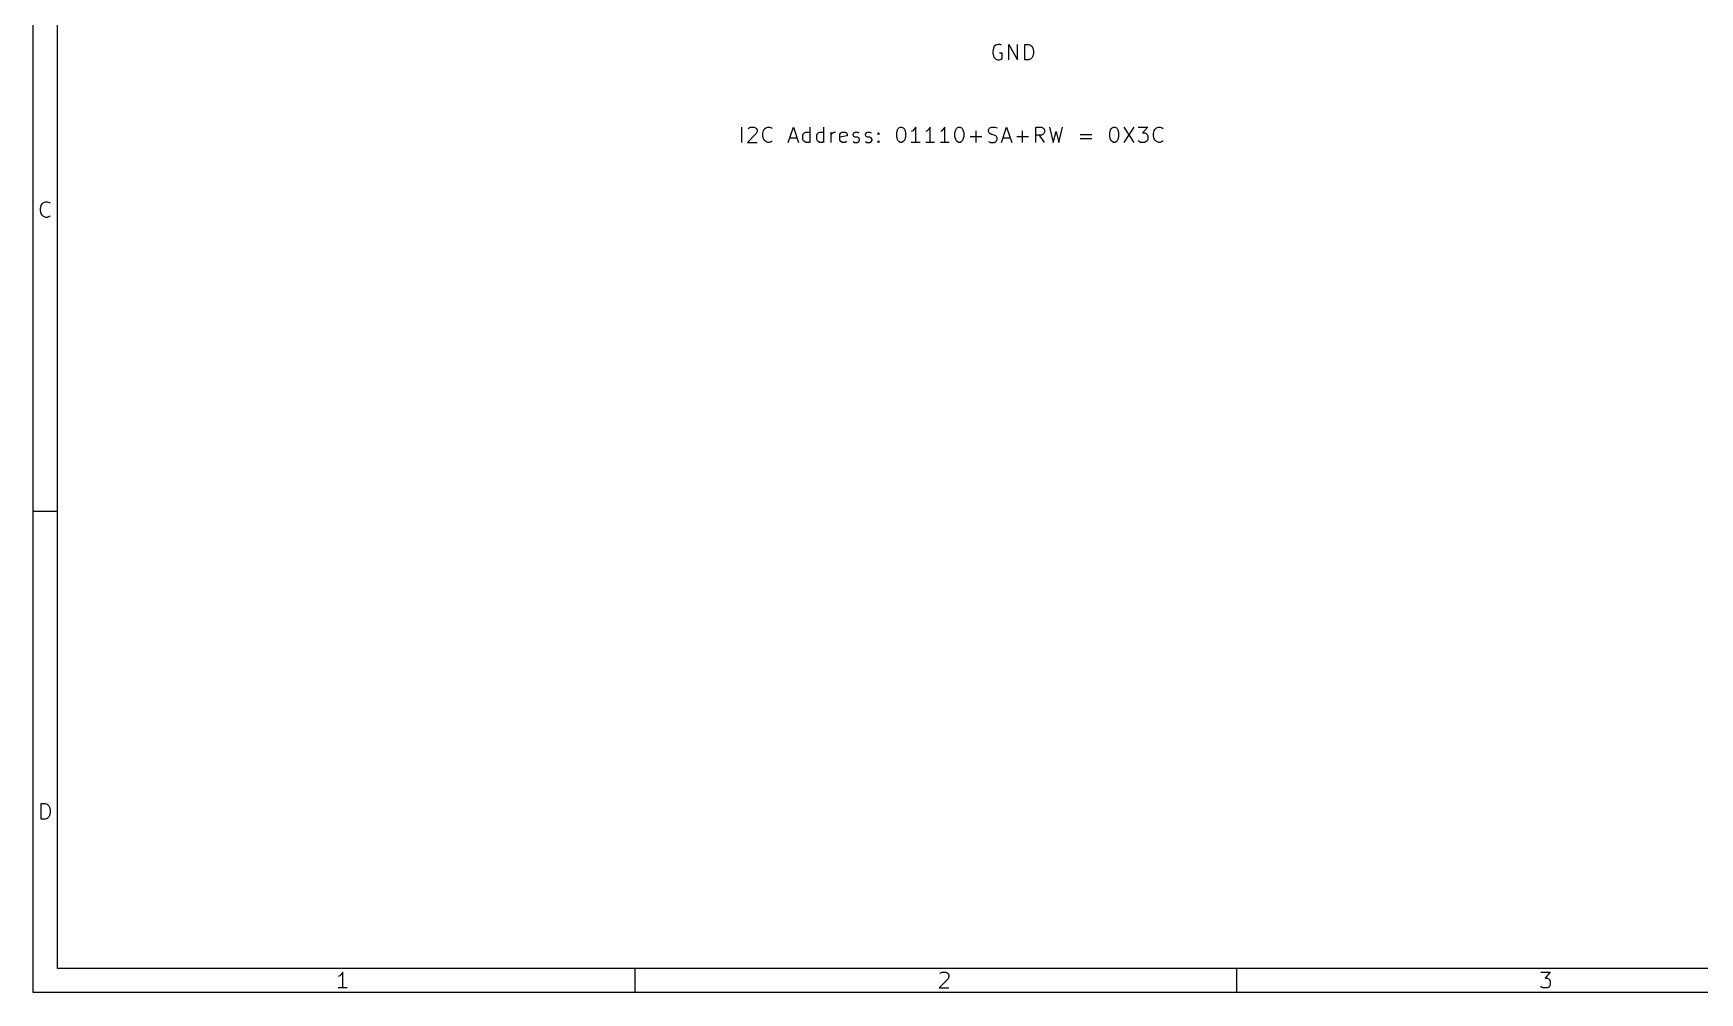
# Model space of a CAD drawing. Extents: x 0.4 to 11.3, y -7.9 to -0.4.
# Drawn here: x 0.39 to 5.85, y -7.87 to -4.74 of the extents above; entities that cross this region are included whole.
import ezdxf

# ---------------------------------------------------------------- set-up
doc = ezdxf.new("R2010")
doc.units = 0
doc.header["$MEASUREMENT"] = 0
for name, color, linetype in [('BLUE3', 171, 'CONTINUOUS'), ('CYAN2', 4, 'CONTINUOUS'), ('RED2', 1, 'CONTINUOUS')]:
    doc.layers.add(name, color=color, linetype=linetype)

msp = doc.modelspace()

# ---------------------------------------------------------------- linework, layer by layer
at = {"layer": 'BLUE3', "linetype": 'CONTINUOUS'}
for p, q in [((2.7119, -5.093), (2.7119, -5.043)), ((2.7595, -5.0644), (2.731, -5.093)), ((2.7333, -5.0477), (2.7357, -5.0453)), ((2.7357, -5.0453), (2.7405, -5.043)), ((2.7405, -5.043), (2.7524, -5.043)), ((2.7524, -5.043), (2.7571, -5.0453)), ((2.7571, -5.0453), (2.7595, -5.0477)), ((2.7595, -5.0477), (2.7619, -5.0525)), ((2.7619, -5.0572), (2.7595, -5.0644)), ((2.7619, -5.0525), (2.7619, -5.0572)), ((2.781, -5.0644), (2.7833, -5.0549)), ((2.781, -5.0715), (2.781, -5.0644)), ((2.7833, -5.0549), (2.7857, -5.0501)), ((2.7857, -5.0501), (2.7905, -5.0453)), ((2.7905, -5.0453), (2.7976, -5.043)), ((2.7976, -5.043), (2.8024, -5.043)), ((2.8024, -5.043), (2.8095, -5.0453)), ((2.8095, -5.0453), (2.8119, -5.0477)), ((2.8643, -5.093), (2.881, -5.043)), ((2.881, -5.043), (2.8976, -5.093)), ((2.9119, -5.0692), (2.9143, -5.0644)), ((2.9119, -5.0834), (2.9119, -5.0692)), ((2.9143, -5.0644), (2.9167, -5.062)), ((2.9167, -5.062), (2.9214, -5.0596)), ((2.9214, -5.0596), (2.931, -5.0596)), ((2.931, -5.0596), (2.9357, -5.062)), ((2.9357, -5.093), (2.9357, -5.043)), ((2.9571, -5.0692), (2.9595, -5.0644)), ((2.9571, -5.0834), (2.9571, -5.0692)), ((2.9595, -5.0644), (2.9619, -5.062)), ((2.9619, -5.062), (2.9667, -5.0596)), ((2.9667, -5.0596), (2.9762, -5.0596)), ((2.9762, -5.0596), (2.981, -5.062)), ((2.981, -5.093), (2.981, -5.043)), ((3.0048, -5.093), (3.0048, -5.0596)), ((3.0048, -5.0692), (3.0071, -5.0644)), ((3.0071, -5.0644), (3.0095, -5.062)), ((3.0095, -5.062), (3.0143, -5.0596)), ((3.0143, -5.0596), (3.019, -5.0596)), ((3.0333, -5.0668), (3.0357, -5.062)), ((3.0333, -5.0858), (3.0333, -5.0668)), ((3.0357, -5.062), (3.0405, -5.0596)), ((3.0405, -5.0596), (3.05, -5.0596)), ((3.05, -5.0596), (3.0548, -5.062)), ((3.0548, -5.062), (3.0571, -5.0668)), ((3.0571, -5.0668), (3.0571, -5.0715)), ((3.0762, -5.0668), (3.0786, -5.062)), ((3.0762, -5.0692), (3.0762, -5.0668)), ((3.0786, -5.0739), (3.0762, -5.0692)), ((3.0786, -5.062), (3.0833, -5.0596)), ((3.0833, -5.0596), (3.0905, -5.0596)), ((3.0905, -5.0596), (3.0952, -5.062)), ((3.1167, -5.0668), (3.119, -5.062)), ((3.1167, -5.0692), (3.1167, -5.0668)), ((3.119, -5.0739), (3.1167, -5.0692)), ((3.119, -5.062), (3.1238, -5.0596)), ((3.1238, -5.0596), (3.131, -5.0596)), ((3.131, -5.0596), (3.1357, -5.062)), ((3.1571, -5.0644), (3.1595, -5.062)), ((3.1595, -5.0668), (3.1571, -5.0644)), ((3.1595, -5.062), (3.1619, -5.0644)), ((3.1595, -5.062), (3.1595, -5.0668)), ((3.1619, -5.0644), (3.1595, -5.0668)), ((3.2191, -5.062), (3.2214, -5.0525)), ((3.2191, -5.0739), (3.2191, -5.062)), ((3.2214, -5.0525), (3.2238, -5.0477)), ((3.2238, -5.0477), (3.2262, -5.0453)), ((3.2262, -5.0453), (3.231, -5.043)), ((3.231, -5.043), (3.2357, -5.043)), ((3.2357, -5.043), (3.2405, -5.0453)), ((3.2405, -5.0453), (3.2429, -5.0477)), ((3.2429, -5.0477), (3.2452, -5.0525)), ((3.2452, -5.0525), (3.2476, -5.062)), ((3.2476, -5.062), (3.2476, -5.0739)), ((3.2714, -5.0549), (3.2667, -5.0572)), ((3.2762, -5.0501), (3.2714, -5.0549)), ((3.281, -5.043), (3.2762, -5.0501)), ((3.281, -5.093), (3.281, -5.043)), ((3.319, -5.0549), (3.3143, -5.0572)), ((3.3238, -5.0501), (3.319, -5.0549)), ((3.3286, -5.043), (3.3238, -5.0501)), ((3.3286, -5.093), (3.3286, -5.043)), ((3.3667, -5.0549), (3.3619, -5.0572)), ((3.3714, -5.0501), (3.3667, -5.0549)), ((3.3762, -5.043), (3.3714, -5.0501)), ((3.3762, -5.093), (3.3762, -5.043)), ((3.4095, -5.062), (3.4119, -5.0525)), ((3.4095, -5.0739), (3.4095, -5.062)), ((3.4119, -5.0525), (3.4143, -5.0477)), ((3.4143, -5.0477), (3.4167, -5.0453)), ((3.4167, -5.0453), (3.4214, -5.043)), ((3.4214, -5.043), (3.4262, -5.043)), ((3.4262, -5.043), (3.4309, -5.0453)), ((3.4309, -5.0453), (3.4333, -5.0477)), ((3.4333, -5.0477), (3.4357, -5.0525)), ((3.4357, -5.0525), (3.4381, -5.062)), ((3.4381, -5.062), (3.4381, -5.0739)), ((3.4786, -5.093), (3.4786, -5.0549)), ((3.519, -5.0525), (3.5214, -5.0477)), ((3.519, -5.0572), (3.519, -5.0525)), ((3.5214, -5.062), (3.519, -5.0572)), ((3.5214, -5.0477), (3.5238, -5.0453)), ((3.5238, -5.0644), (3.5214, -5.062)), ((3.5238, -5.0453), (3.5286, -5.043)), ((3.5286, -5.0668), (3.5238, -5.0644)), ((3.5286, -5.043), (3.5405, -5.043)), ((3.5381, -5.0692), (3.5286, -5.0668)), ((3.5429, -5.0715), (3.5381, -5.0692)), ((3.5405, -5.043), (3.5476, -5.0453)), ((3.5619, -5.093), (3.5786, -5.043)), ((3.5786, -5.043), (3.5952, -5.093)), ((3.6309, -5.093), (3.6309, -5.0549)), ((3.6738, -5.093), (3.6738, -5.043)), ((3.6738, -5.043), (3.6929, -5.043)), ((3.6929, -5.0692), (3.6738, -5.0692)), ((3.7024, -5.093), (3.6857, -5.0692)), ((3.6929, -5.043), (3.6976, -5.0453)), ((3.6976, -5.0668), (3.6929, -5.0692)), ((3.6976, -5.0453), (3.7, -5.0477)), ((3.7, -5.0644), (3.6976, -5.0668)), ((3.7, -5.0477), (3.7024, -5.0525)), ((3.7024, -5.0596), (3.7, -5.0644)), ((3.7024, -5.0525), (3.7024, -5.0596)), ((3.719, -5.043), (3.731, -5.093)), ((3.731, -5.093), (3.7405, -5.0572)), ((3.7405, -5.0572), (3.75, -5.093)), ((3.75, -5.093), (3.7619, -5.043)), ((3.819, -5.0668), (3.8571, -5.0668)), ((3.9167, -5.062), (3.919, -5.0525)), ((3.9167, -5.0739), (3.9167, -5.062)), ((3.919, -5.0525), (3.9214, -5.0477)), ((3.9214, -5.0477), (3.9238, -5.0453)), ((3.9238, -5.0453), (3.9286, -5.043)), ((3.9286, -5.043), (3.9333, -5.043)), ((3.9333, -5.043), (3.9381, -5.0453)), ((3.9381, -5.0453), (3.9405, -5.0477)), ((3.9405, -5.0477), (3.9429, -5.0525)), ((3.9429, -5.0525), (3.9452, -5.062)), ((3.9452, -5.062), (3.9452, -5.0739)), ((3.9619, -5.043), (3.9952, -5.093)), ((3.9952, -5.043), (3.9619, -5.093)), ((4.0095, -5.043), (4.0405, -5.043)), ((4.0405, -5.043), (4.0238, -5.062)), ((4.0238, -5.062), (4.0309, -5.062)), ((4.0309, -5.062), (4.0357, -5.0644)), ((4.0357, -5.0644), (4.0381, -5.0668)), ((4.0381, -5.0668), (4.0405, -5.0715)), ((4.0595, -5.0644), (4.0619, -5.0549)), ((4.0595, -5.0715), (4.0595, -5.0644)), ((4.0619, -5.0549), (4.0643, -5.0501)), ((4.0643, -5.0501), (4.069, -5.0453)), ((4.069, -5.0453), (4.0762, -5.043)), ((4.0762, -5.043), (4.0809, -5.043)), ((4.0809, -5.043), (4.0881, -5.0453)), ((4.0881, -5.0453), (4.0905, -5.0477)), ((2.731, -5.093), (2.7619, -5.093)), ((2.7833, -5.0811), (2.781, -5.0715)), ((2.7857, -5.0858), (2.7833, -5.0811)), ((2.7905, -5.0906), (2.7857, -5.0858)), ((2.7976, -5.093), (2.7905, -5.0906)), ((2.8024, -5.093), (2.7976, -5.093)), ((2.8095, -5.0906), (2.8024, -5.093)), ((2.8119, -5.0882), (2.8095, -5.0906)), ((2.8691, -5.0787), (2.8929, -5.0787)), ((2.9143, -5.0882), (2.9119, -5.0834)), ((2.9167, -5.0906), (2.9143, -5.0882)), ((2.9214, -5.093), (2.9167, -5.0906)), ((2.931, -5.093), (2.9214, -5.093)), ((2.9357, -5.0906), (2.931, -5.093)), ((2.9595, -5.0882), (2.9571, -5.0834)), ((2.9619, -5.0906), (2.9595, -5.0882)), ((2.9667, -5.093), (2.9619, -5.0906)), ((2.9762, -5.093), (2.9667, -5.093)), ((2.981, -5.0906), (2.9762, -5.093)), ((3.0571, -5.0715), (3.0333, -5.0763)), ((3.0357, -5.0906), (3.0333, -5.0858)), ((3.0405, -5.093), (3.0357, -5.0906)), ((3.05, -5.093), (3.0405, -5.093)), ((3.0548, -5.0906), (3.05, -5.093)), ((3.0762, -5.0906), (3.081, -5.093)), ((3.0833, -5.0763), (3.0786, -5.0739)), ((3.081, -5.093), (3.0905, -5.093)), ((3.0905, -5.0763), (3.0833, -5.0763)), ((3.0952, -5.0787), (3.0905, -5.0763)), ((3.0905, -5.093), (3.0952, -5.0906)), ((3.0976, -5.0834), (3.0952, -5.0787)), ((3.0952, -5.0906), (3.0976, -5.0858)), ((3.0976, -5.0858), (3.0976, -5.0834)), ((3.1167, -5.0906), (3.1214, -5.093)), ((3.1238, -5.0763), (3.119, -5.0739)), ((3.1214, -5.093), (3.131, -5.093)), ((3.131, -5.0763), (3.1238, -5.0763)), ((3.1357, -5.0787), (3.131, -5.0763)), ((3.131, -5.093), (3.1357, -5.0906)), ((3.1381, -5.0834), (3.1357, -5.0787)), ((3.1357, -5.0906), (3.1381, -5.0858)), ((3.1381, -5.0858), (3.1381, -5.0834)), ((3.1571, -5.0906), (3.1595, -5.0882)), ((3.1595, -5.093), (3.1571, -5.0906)), ((3.1595, -5.0882), (3.1619, -5.0906)), ((3.1595, -5.0882), (3.1595, -5.093)), ((3.1619, -5.0906), (3.1595, -5.093)), ((3.2214, -5.0834), (3.2191, -5.0739)), ((3.2238, -5.0882), (3.2214, -5.0834)), ((3.2262, -5.0906), (3.2238, -5.0882)), ((3.231, -5.093), (3.2262, -5.0906)), ((3.2357, -5.093), (3.231, -5.093)), ((3.2405, -5.0906), (3.2357, -5.093)), ((3.2429, -5.0882), (3.2405, -5.0906)), ((3.2452, -5.0834), (3.2429, -5.0882)), ((3.2476, -5.0739), (3.2452, -5.0834)), ((3.2952, -5.093), (3.2667, -5.093)), ((3.3429, -5.093), (3.3143, -5.093)), ((3.3905, -5.093), (3.3619, -5.093)), ((3.4119, -5.0834), (3.4095, -5.0739)), ((3.4143, -5.0882), (3.4119, -5.0834)), ((3.4167, -5.0906), (3.4143, -5.0882)), ((3.4214, -5.093), (3.4167, -5.0906)), ((3.4262, -5.093), (3.4214, -5.093)), ((3.4309, -5.0906), (3.4262, -5.093)), ((3.4333, -5.0882), (3.4309, -5.0906)), ((3.4357, -5.0834), (3.4333, -5.0882)), ((3.4381, -5.0739), (3.4357, -5.0834)), ((3.4595, -5.0739), (3.4976, -5.0739)), ((3.519, -5.0906), (3.5262, -5.093)), ((3.5262, -5.093), (3.5381, -5.093)), ((3.5381, -5.093), (3.5429, -5.0906)), ((3.5452, -5.0739), (3.5429, -5.0715)), ((3.5429, -5.0906), (3.5452, -5.0882)), ((3.5476, -5.0787), (3.5452, -5.0739)), ((3.5452, -5.0882), (3.5476, -5.0834)), ((3.5476, -5.0834), (3.5476, -5.0787)), ((3.5667, -5.0787), (3.5905, -5.0787)), ((3.6119, -5.0739), (3.65, -5.0739)), ((3.8571, -5.0811), (3.819, -5.0811)), ((3.919, -5.0834), (3.9167, -5.0739)), ((3.9214, -5.0882), (3.919, -5.0834)), ((3.9238, -5.0906), (3.9214, -5.0882)), ((3.9286, -5.093), (3.9238, -5.0906)), ((3.9333, -5.093), (3.9286, -5.093)), ((3.9381, -5.0906), (3.9333, -5.093)), ((3.9405, -5.0882), (3.9381, -5.0906)), ((3.9429, -5.0834), (3.9405, -5.0882)), ((3.9452, -5.0739), (3.9429, -5.0834)), ((4.0119, -5.0906), (4.0095, -5.0882)), ((4.0167, -5.093), (4.0119, -5.0906)), ((4.0309, -5.093), (4.0167, -5.093)), ((4.0357, -5.0906), (4.0309, -5.093)), ((4.0381, -5.0882), (4.0357, -5.0906)), ((4.0405, -5.0834), (4.0381, -5.0882)), ((4.0405, -5.0715), (4.0405, -5.0834)), ((4.0619, -5.0811), (4.0595, -5.0715)), ((4.0643, -5.0858), (4.0619, -5.0811)), ((4.069, -5.0906), (4.0643, -5.0858)), ((4.0762, -5.093), (4.069, -5.0906)), ((4.0809, -5.093), (4.0762, -5.093)), ((4.0881, -5.0906), (4.0809, -5.093)), ((4.0905, -5.0882), (4.0881, -5.0906))]:
    msp.add_line(p, q, dxfattribs=at)
at = {"layer": 'CYAN2', "linetype": 'CONTINUOUS'}
for p, q in [((3.5357, -4.7847), (3.5333, -4.7942)), ((3.5333, -4.7942), (3.5333, -4.8014)), ((3.5381, -4.7799), (3.5357, -4.7847)), ((3.5429, -4.7752), (3.5381, -4.7799)), ((3.55, -4.7728), (3.5429, -4.7752)), ((3.5571, -4.7728), (3.55, -4.7728)), ((3.5619, -4.7752), (3.5571, -4.7728)), ((3.5857, -4.8228), (3.5857, -4.7728)), ((3.5857, -4.7728), (3.6143, -4.8228)), ((3.6143, -4.8228), (3.6143, -4.7728)), ((3.6381, -4.8228), (3.6381, -4.7728)), ((3.6381, -4.7728), (3.65, -4.7728)), ((3.65, -4.7728), (3.6571, -4.7752)), ((3.6571, -4.7752), (3.6619, -4.7799)), ((3.6619, -4.7799), (3.6643, -4.7847)), ((3.6643, -4.7847), (3.6667, -4.7942)), ((3.6667, -4.7942), (3.6667, -4.8014)), ((3.5333, -4.8014), (3.5357, -4.8109)), ((3.5357, -4.8109), (3.5381, -4.8157)), ((3.5381, -4.8157), (3.5429, -4.8204)), ((3.5429, -4.8204), (3.55, -4.8228)), ((3.55, -4.8228), (3.5548, -4.8228)), ((3.5643, -4.8014), (3.5548, -4.8014)), ((3.5548, -4.8228), (3.5619, -4.8204)), ((3.5619, -4.8204), (3.5643, -4.818)), ((3.5643, -4.818), (3.5643, -4.8014)), ((3.65, -4.8228), (3.6381, -4.8228)), ((3.6571, -4.8204), (3.65, -4.8228)), ((3.6619, -4.8157), (3.6571, -4.8204)), ((3.6643, -4.8109), (3.6619, -4.8157)), ((3.6667, -4.8014), (3.6643, -4.8109))]:
    msp.add_line(p, q, dxfattribs=at)
at = {"layer": 'RED2', "linetype": 'CONTINUOUS'}
for p, q in [((0.3937, -7.8743), (0.3937, -0.3937)), ((0.4724, -7.7956), (0.4724, -0.4724)), ((0.427, -5.2896), (0.4343, -5.2872)), ((0.4343, -5.2872), (0.4392, -5.2872)), ((0.4392, -5.2872), (0.4465, -5.2896)), ((0.4172, -5.3091), (0.4197, -5.2993)), ((0.4172, -5.3164), (0.4172, -5.3091)), ((0.4197, -5.3261), (0.4172, -5.3164)), ((0.4197, -5.2993), (0.4221, -5.2945)), ((0.4221, -5.331), (0.4197, -5.3261)), ((0.4221, -5.2945), (0.427, -5.2896)), ((0.427, -5.3359), (0.4221, -5.331)), ((0.4343, -5.3383), (0.427, -5.3359)), ((0.4392, -5.3383), (0.4343, -5.3383)), ((0.4465, -5.3359), (0.4392, -5.3383)), ((0.4465, -5.2896), (0.4489, -5.292)), ((0.4489, -5.3335), (0.4465, -5.3359)), ((0.3937, -6.2992), (0.4724, -6.2992)), ((0.4197, -7.3068), (0.4197, -7.2557)), ((0.4197, -7.2557), (0.4319, -7.2557)), ((0.4319, -7.2557), (0.4392, -7.2581)), ((0.4392, -7.3044), (0.4319, -7.3068)), ((0.4392, -7.2581), (0.444, -7.263)), ((0.444, -7.2995), (0.4392, -7.3044)), ((0.444, -7.263), (0.4465, -7.2678)), ((0.4465, -7.2946), (0.444, -7.2995)), ((0.4465, -7.2678), (0.4489, -7.2776)), ((0.4489, -7.2849), (0.4465, -7.2946)), ((0.4489, -7.2776), (0.4489, -7.2849)), ((0.4319, -7.3068), (0.4197, -7.3068)), ((11.2206, -7.7956), (0.4724, -7.7956)), ((2.3622, -7.7956), (2.3622, -7.8743)), ((4.3307, -7.7956), (4.3307, -7.8743)), ((1.3965, -7.8193), (1.3916, -7.8217)), ((1.4013, -7.8144), (1.3965, -7.8193)), ((1.4062, -7.8071), (1.4013, -7.8144)), ((1.4062, -7.8583), (1.4062, -7.8071)), ((3.3869, -7.8291), (3.3576, -7.8583)), ((3.3601, -7.812), (3.3625, -7.8096)), ((3.3625, -7.8096), (3.3674, -7.8071)), ((3.3674, -7.8071), (3.3796, -7.8071)), ((3.3796, -7.8071), (3.3845, -7.8096)), ((3.3845, -7.8096), (3.3869, -7.812)), ((3.3869, -7.812), (3.3893, -7.8169)), ((3.3893, -7.8217), (3.3869, -7.8291)), ((3.3893, -7.8169), (3.3893, -7.8217)), ((5.3262, -7.8071), (5.3578, -7.8071)), ((5.3578, -7.8071), (5.3408, -7.8266)), ((5.3408, -7.8266), (5.3481, -7.8266)), ((5.3481, -7.8266), (5.353, -7.8291)), ((5.353, -7.8291), (5.3554, -7.8315)), ((5.3554, -7.8315), (5.3578, -7.8364)), ((5.3578, -7.8486), (5.3554, -7.8534)), ((5.3578, -7.8364), (5.3578, -7.8486)), ((11.2993, -7.8743), (0.3937, -7.8743)), ((1.4208, -7.8583), (1.3916, -7.8583)), ((3.3576, -7.8583), (3.3893, -7.8583)), ((5.3286, -7.8559), (5.3262, -7.8534)), ((5.3335, -7.8583), (5.3286, -7.8559)), ((5.3481, -7.8583), (5.3335, -7.8583)), ((5.353, -7.8559), (5.3481, -7.8583)), ((5.3554, -7.8534), (5.353, -7.8559))]:
    msp.add_line(p, q, dxfattribs=at)

doc.saveas('drawing.dxf')
